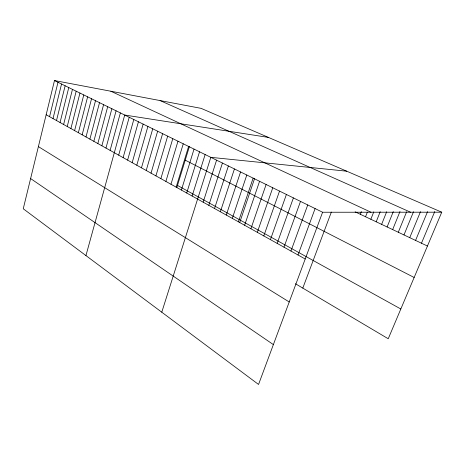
<?xml version="1.0" encoding="UTF-8"?>
<svg xmlns="http://www.w3.org/2000/svg" width="465" height="465" viewBox="0 0 465 465"><rect width="100%" height="100%" fill="white"/><g stroke="black" fill="none" stroke-linecap="round" stroke-linejoin="round"><path stroke-width="0.7" d="M441.75 212.203L201.101 108.357L54.486 80.544L23.25 208.773L258.552 384.456L322.594 212.249L441.75 212.203L388.24 338.758L295.455 283.749M49.563 116.663L57.997 82.264M53.016 118.587L61.549 84.014M56.509 120.534L65.141 85.775M60.043 122.498L68.779 87.565M63.618 124.486L72.459 89.373M67.233 126.503L76.184 91.204M70.895 128.543L79.957 93.052M74.603 130.607L83.77 94.93M78.358 132.694L87.635 96.83M82.154 134.809L91.553 98.749M86.002 136.954L95.511 100.696M89.896 139.122L99.527 102.666M93.837 141.314L103.59 104.666M97.83 143.54L107.706 106.688M101.87 145.789L111.873 108.734M105.968 148.068L116.093 110.809M110.112 150.375L120.371 112.908M85.938 255.576L124.707 115.041L268.468 137.425M118.685 155.147L129.224 117.256M123.12 157.618L133.798 119.505M127.613 160.117L138.436 121.784M132.17 162.657L143.139 124.091M136.786 165.226L147.911 126.434M141.465 167.83L152.747 128.811M146.213 170.475L157.647 131.223M151.026 173.154L162.622 133.664M155.909 175.875L167.667 136.146M160.861 178.63L172.788 138.657M165.883 181.426L177.985 141.209M170.975 184.262L183.256 143.801M176.142 187.139L188.604 146.429M176.874 187.442L189.412 146.51M181.391 190.057L194.033 149.096M186.709 193.022L199.543 151.799M192.115 196.027L205.135 154.549M161.774 312.195L210.814 157.339L346.71 171.19M203.159 202.182L216.58 160.169M208.808 205.327L222.433 163.046M214.545 208.518L228.385 165.97M220.369 211.761L234.424 168.94M226.286 215.057L240.562 171.951M232.297 218.399L246.793 175.014M238.4 221.799L253.129 178.13M239.632 222.741L254.588 178.496M244.602 225.252L259.569 181.292M250.902 228.763L266.114 184.506M257.308 232.326L272.763 187.773M263.812 235.947L279.523 191.098M270.427 239.632L286.399 194.475M277.152 243.375L293.398 197.91M283.993 247.182L300.506 201.403M290.945 251.054L307.743 204.955M298.019 254.989L315.101 208.57M302.802 288.102L331.353 212.075M360.317 214.289L361.346 211.633M365.548 216.766L367.379 212.092M370.849 219.271L373.75 211.889M376.208 221.805L380.213 211.691M381.631 224.368L386.665 211.761M387.118 226.967L393.285 211.627M392.669 229.588L399.993 211.499M398.29 232.25L406.631 211.79M403.98 234.941L413.513 211.726M409.741 237.662L420.494 211.668M415.571 240.417L427.568 211.616M421.47 243.212L434.769 211.529M160.088 100.574L410.566 212.214M110.856 91.239L371.006 212.232M355.138 211.842L427.445 246.037M54.486 80.544L322.594 212.249M185.233 160.158L414.152 277.483M177.491 185.425L400.824 308.998M46.151 114.768L305.209 258.993M38.392 146.609L289.224 301.971M30.609 178.56L273.374 344.6"/></g></svg>
